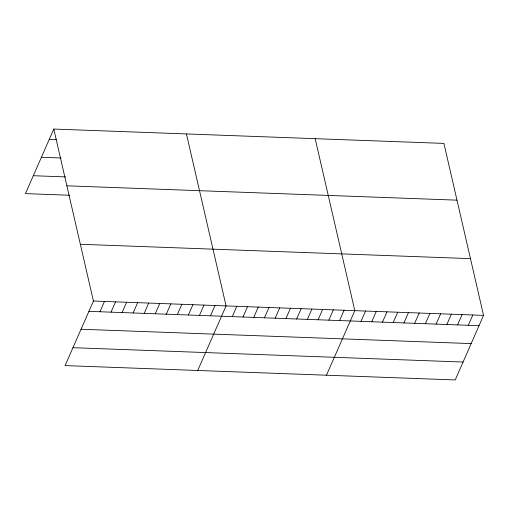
<?xml version="1.0" encoding="UTF-8"?>
<svg xmlns="http://www.w3.org/2000/svg" width="509" height="509" viewBox="0 0 509 509"><rect width="100%" height="100%" fill="white"/><g stroke="black" fill="none" stroke-linecap="round" stroke-linejoin="round"><path stroke-width="0.76" d="M53.789 129.057L93.433 301.035L65.088 365.596L455.211 379.943L483.55 315.383L443.912 143.404L53.789 129.057L25.45 193.617L69.663 195.246M99.961 311.75L104.485 301.436M111.013 312.157L115.537 301.843M122.065 312.564L126.595 302.251M133.116 312.971L137.646 302.658M144.174 313.372L148.698 303.065M155.226 313.779L159.75 303.472M166.278 314.187L170.808 303.879M177.336 314.594L181.859 304.287M188.387 315.001L192.911 304.694M199.439 315.408L203.963 305.101M210.491 315.815L215.021 305.502M197.727 370.476L226.072 305.909L186.434 133.931M232.276 316.617L236.8 306.303M243.003 317.012L247.527 306.698M253.73 317.406L258.254 307.092M264.457 317.801L268.987 307.487M275.184 318.195L279.715 307.881M285.918 318.589L290.442 308.276M296.645 318.984L301.169 308.67M307.372 319.378L311.896 309.065M318.1 319.773L322.623 309.466M328.827 320.167L333.357 309.86M339.554 320.562L344.084 310.255M326.473 375.209L354.811 310.649L315.173 138.671M361.015 321.351L365.538 311.044M371.742 321.745L376.266 311.438M382.469 322.14L386.993 311.832M393.196 322.534L397.726 312.227M403.93 322.929L408.453 312.621M414.657 323.323L419.181 313.016M425.384 323.718L429.908 313.41M436.111 324.112L440.635 313.805M446.838 324.507L451.362 314.199M457.566 324.901L462.096 314.594M468.299 325.296L472.823 314.988M49.265 139.364L56.372 139.625M41.407 157.268L61.144 157.994M33.308 175.713L65.68 176.903M66.87 185.81L456.993 200.158M80.352 244.282L470.469 258.629M93.433 301.035L483.55 315.383M88.903 311.343L479.026 325.69M81.046 329.247L471.162 343.594M72.952 347.692L463.069 362.039"/></g></svg>
